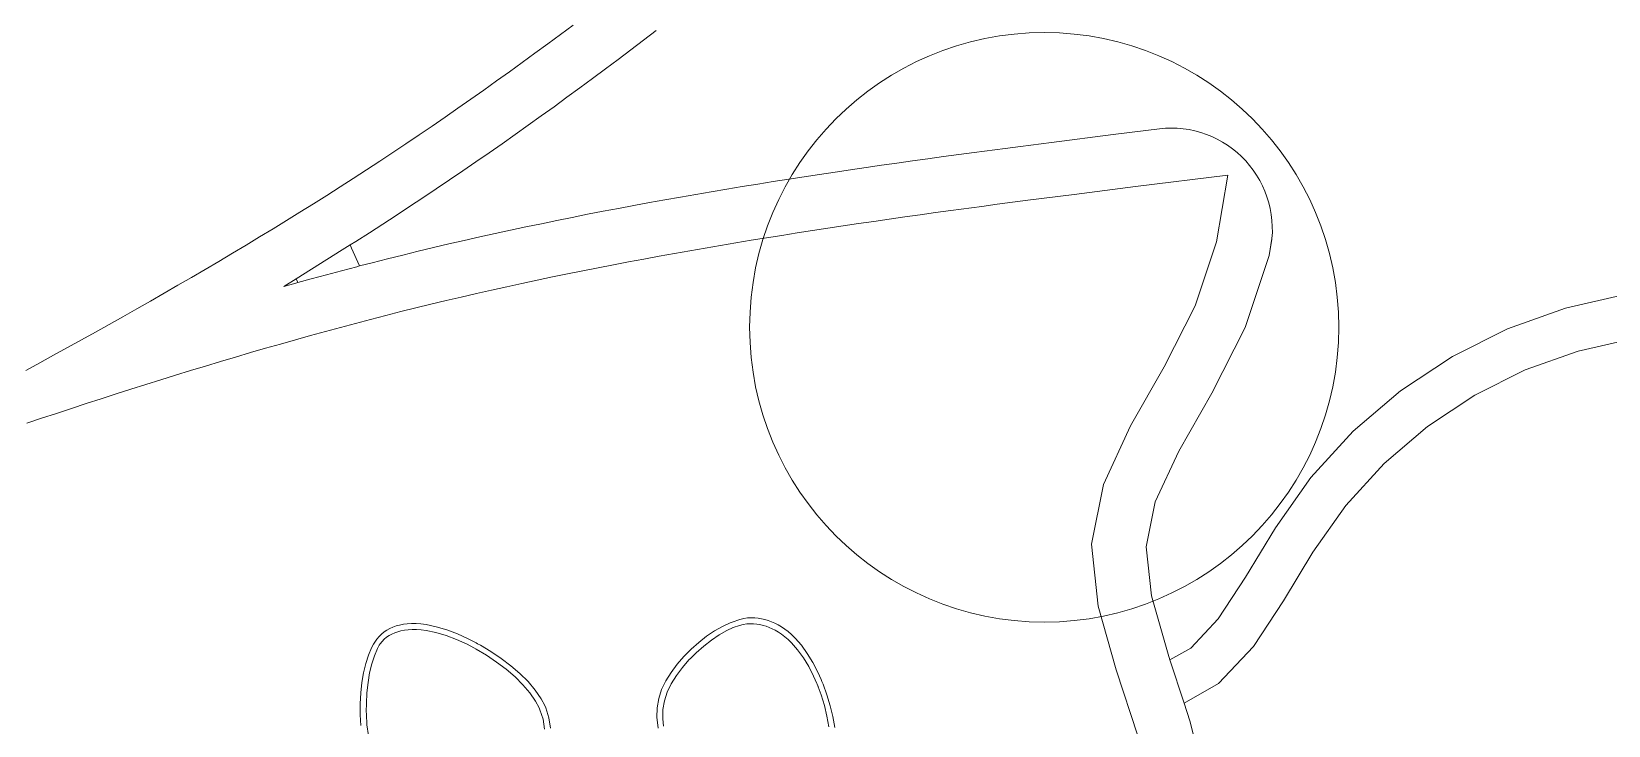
# Model space of a CAD drawing. Header units: millimetres. Extents: x 930469 to 1523124, y -120375 to 411163.
# Drawn here: x 1404958 to 1407635, y 135578 to 136755 of the extents above; entities that cross this region are included whole.
import ezdxf

# ---------------------------------------------------------------- set-up
doc = ezdxf.new("R2010")
doc.units = ezdxf.units.MM
for name, color, linetype, lineweight in [('A-NET THAY', 8, 'Continuous', 0), ('COT VACH', 8, 'Continuous', 0), ('xr', 8, 'Continuous', 0)]:
    doc.layers.add(name, color=color, linetype=linetype, lineweight=lineweight)

# ---------------------------------------------------------------- blocks, each defined once
blk = doc.blocks.new('zzz')
at = {"layer": 'xr', "ltscale": 3}
for p, q in [((1232716.4, 19006.7), (1232673.3, 18975)), ((1232759.3, 19038.6), (1232716.4, 19006.7)), ((1232999, 18987.6), (1233041.9, 19020.3)), ((1232673.3, 18975), (1232630.2, 18943.5)), ((1232912.8, 18922.7), (1232955.9, 18955.1)), ((1232955.9, 18955.1), (1232999, 18987.6)), ((1232543.6, 18880.8), (1232586.9, 18912.1)), ((1232630.2, 18943.5), (1232586.9, 18912.1)), ((1232869.4, 18890.4), (1232912.8, 18922.7)), ((1232500, 18849.7), (1232456.4, 18818.8)), ((1232543.6, 18880.8), (1232500, 18849.7)), ((1232782.5, 18826.1), (1232826, 18858.2)), ((1232826, 18858.2), (1232869.4, 18890.4)), ((1232456.4, 18818.8), (1232412.7, 18788)), ((1232695.1, 18762.4), (1232738.8, 18794.2)), ((1232738.8, 18794.2), (1232782.5, 18826.1)), ((1232368.8, 18757.4), (1232324.9, 18727)), ((1232412.7, 18788), (1232368.8, 18757.4)), ((1232651.2, 18730.8), (1232695.1, 18762.4)), ((1232280.8, 18696.7), (1232236.5, 18666.6)), ((1232324.9, 18727), (1232280.8, 18696.7)), ((1232563, 18668), (1232607.2, 18699.3)), ((1232607.2, 18699.3), (1232651.2, 18730.8)), ((1234593.3, 18667.7), (1234750, 18687.1)), ((1234750, 18687.1), (1234770.2, 18689)), ((1234770.2, 18689), (1234790.4, 18689.7)), ((1234790.4, 18689.7), (1234810.6, 18689.1)), ((1234810.6, 18689.1), (1234830.8, 18687.4)), ((1234830.8, 18687.4), (1234850.8, 18684.4)), ((1234850.8, 18684.4), (1234870.7, 18680.3)), ((1232192.2, 18636.7), (1232147.7, 18607)), ((1232236.5, 18666.6), (1232192.2, 18636.7)), ((1232474.2, 18605.8), (1232518.7, 18636.8)), ((1232518.7, 18636.8), (1232563, 18668)), ((1234279, 18627.7), (1234383.8, 18641.2)), ((1234383.8, 18641.2), (1234593.3, 18667.7)), ((1234870.7, 18680.3), (1234890.2, 18674.9)), ((1234890.2, 18674.9), (1234909.5, 18668.4)), ((1234909.5, 18668.4), (1234928.3, 18660.8)), ((1234928.3, 18660.8), (1234946.6, 18652.1)), ((1234964.4, 18642.2), (1234946.6, 18652.1)), ((1234964.4, 18642.2), (1234981.6, 18631.4)), ((1234981.6, 18631.4), (1234998.1, 18619.5)), ((1232103, 18577.5), (1232058.3, 18548.2)), ((1232147.7, 18607), (1232103, 18577.5)), ((1232429.7, 18575), (1232474.2, 18605.8)), ((1233911.7, 18578.4), (1233859.2, 18571)), ((1233964.2, 18585.6), (1233911.7, 18578.4)), ((1234016.7, 18592.8), (1233964.2, 18585.6)), ((1234121.7, 18607), (1234016.7, 18592.8)), ((1234121.7, 18607), (1234226.6, 18620.9)), ((1234279, 18627.7), (1234226.6, 18620.9)), ((1234998.1, 18619.5), (1235013.9, 18606.7)), ((1235013.9, 18606.7), (1235028.9, 18592.9)), ((1235028.9, 18592.9), (1235043.1, 18578.3)), ((1235043.1, 18578.3), (1235056.4, 18562.8)), ((1232058.3, 18548.2), (1232013.4, 18519.1)), ((1232340.1, 18513.8), (1232385, 18544.3)), ((1232385, 18544.3), (1232429.7, 18575)), ((1233491.5, 18516.4), (1233544, 18524.6)), ((1233596.5, 18532.6), (1233544, 18524.6)), ((1233649, 18540.5), (1233596.5, 18532.6)), ((1233701.6, 18548.3), (1233649, 18540.5)), ((1233754.1, 18555.9), (1233701.6, 18548.3)), ((1233806.7, 18563.5), (1233754.1, 18555.9)), ((1233806.7, 18563.5), (1233859.2, 18571)), ((1234982.4, 18530), (1234669.3, 18491.2)), ((1234944.1, 18304), (1234982.4, 18530)), ((1235056.4, 18562.8), (1235068.8, 18546.6)), ((1235068.8, 18546.6), (1235080.2, 18529.7)), ((1235080.2, 18529.7), (1235090.6, 18512.2)), ((1231968.3, 18490.2), (1231923.1, 18461.4)), ((1232013.4, 18519.1), (1231968.3, 18490.2)), ((1232249.9, 18453.3), (1232295.1, 18483.4)), ((1232295.1, 18483.4), (1232340.1, 18513.8)), ((1233228.8, 18473.7), (1233176.3, 18464.7)), ((1233281.3, 18482.5), (1233228.8, 18473.7)), ((1233333.8, 18491.2), (1233281.3, 18482.5)), ((1233386.3, 18499.7), (1233333.8, 18491.2)), ((1233438.9, 18508.2), (1233386.3, 18499.7)), ((1233491.5, 18516.4), (1233438.9, 18508.2)), ((1234669.3, 18491.2), (1234460.2, 18464.9)), ((1235090.6, 18512.2), (1235099.9, 18494)), ((1235099.9, 18494), (1235108.1, 18475.4)), ((1235108.1, 18475.4), (1235115.3, 18456.2)), ((1231877.8, 18432.9), (1231832.4, 18404.5)), ((1231923.1, 18461.4), (1231877.8, 18432.9)), ((1232159.1, 18393.5), (1232204.6, 18423.3)), ((1232204.6, 18423.3), (1232249.9, 18453.3)), ((1232913.8, 18417.4), (1232861.4, 18407.4)), ((1232966.3, 18427.2), (1232913.8, 18417.4)), ((1233018.8, 18436.8), (1232966.3, 18427.2)), ((1233071.3, 18446.3), (1233018.8, 18436.8)), ((1233123.8, 18455.6), (1233071.3, 18446.3)), ((1233176.3, 18464.7), (1233123.8, 18455.6)), ((1234042.2, 18410), (1234146.7, 18424.1)), ((1234198.9, 18431.1), (1234146.7, 18424.1)), ((1234198.9, 18431.1), (1234303.5, 18444.8)), ((1234460.2, 18464.9), (1234303.5, 18444.8)), ((1235115.3, 18456.2), (1235121.2, 18436.7)), ((1235121.2, 18436.7), (1235126.1, 18416.9)), ((1235126.1, 18416.9), (1235129.7, 18396.9)), ((1231786.8, 18376.3), (1231741.1, 18348.2)), ((1231832.4, 18404.5), (1231786.8, 18376.3)), ((1232067.9, 18334.6), (1232113.6, 18364)), ((1232113.6, 18364), (1232159.1, 18393.5)), ((1232651.8, 18365.5), (1232599.5, 18354.6)), ((1232704.2, 18376.3), (1232651.8, 18365.5)), ((1232756.6, 18386.9), (1232704.2, 18376.3)), ((1232809, 18397.2), (1232756.6, 18386.9)), ((1232861.4, 18407.4), (1232809, 18397.2)), ((1233728.8, 18365.7), (1233676.6, 18357.9)), ((1233781, 18373.3), (1233728.8, 18365.7)), ((1233833.2, 18380.8), (1233781, 18373.3)), ((1233885.5, 18388.3), (1233833.2, 18380.8)), ((1233885.5, 18388.3), (1233937.7, 18395.6)), ((1233989.9, 18402.9), (1233937.7, 18395.6)), ((1234042.2, 18410), (1233989.9, 18402.9)), ((1235129.7, 18396.9), (1235132.2, 18376.6)), ((1235132.2, 18376.6), (1235133.4, 18356.3)), ((1231649.4, 18292.7), (1231695.4, 18320.4)), ((1231741.1, 18348.2), (1231695.4, 18320.4)), ((1232022, 18305.5), (1232067.9, 18334.6)), ((1232442.6, 18320.5), (1232390.3, 18308.6)), ((1232494.9, 18332.1), (1232442.6, 18320.5)), ((1232547.1, 18343.4), (1232494.9, 18332.1)), ((1232599.5, 18354.6), (1232547.1, 18343.4)), ((1233363.9, 18309), (1233311.8, 18300.4)), ((1233416, 18317.5), (1233363.9, 18309)), ((1233468.1, 18325.9), (1233416, 18317.5)), ((1233520.2, 18334.1), (1233468.1, 18325.9)), ((1233520.2, 18334.1), (1233572.4, 18342.2)), ((1233624.5, 18350.1), (1233572.4, 18342.2)), ((1233676.6, 18357.9), (1233624.5, 18350.1)), ((1235122.2, 18257.7), (1235132.1, 18315.6)), ((1235132, 18312.5), (1235122.2, 18257.7)), ((1235132.1, 18315.6), (1235132, 18312.5)), ((1235133.5, 18335.9), (1235132.1, 18315.6)), ((1235133.4, 18356.3), (1235133.5, 18335.9)), ((1231603.4, 18265.1), (1231557.3, 18237.7)), ((1231649.4, 18292.7), (1231603.4, 18265.1)), ((1231819.1, 18178.5), (1231976.1, 18276.5)), ((1231976.1, 18276.5), (1232002.7, 18293.3)), ((1232002.7, 18293.3), (1232022, 18305.5)), ((1232002.7, 18293.3), (1232007.7, 18282)), ((1232007.7, 18282), (1232034.9, 18221.9)), ((1232181.7, 18259.1), (1232129.7, 18246.1)), ((1232233.8, 18271.8), (1232181.7, 18259.1)), ((1232285.9, 18284.3), (1232233.8, 18271.8)), ((1232338.1, 18296.6), (1232285.9, 18284.3)), ((1232390.3, 18308.6), (1232338.1, 18296.6)), ((1233051.9, 18255.2), (1233000, 18245.6)), ((1233103.8, 18264.5), (1233051.9, 18255.2)), ((1233155.8, 18273.8), (1233103.8, 18264.5)), ((1233207.8, 18282.8), (1233155.8, 18273.8)), ((1233207.8, 18282.8), (1233259.8, 18291.7)), ((1233311.8, 18300.4), (1233259.8, 18291.7)), ((1234871.3, 18086.5), (1234944.1, 18304)), ((1235122.2, 18257.7), (1235040.7, 18013.7)), ((1231511, 18210.5), (1231464.7, 18183.4)), ((1231557.3, 18237.7), (1231511, 18210.5)), ((1231973.9, 18205.9), (1231922.1, 18192.1)), ((1232025.8, 18219.5), (1231973.9, 18205.9)), ((1232034.9, 18221.9), (1232025.8, 18219.5)), ((1232077.7, 18232.9), (1232034.9, 18221.9)), ((1232129.7, 18246.1), (1232077.7, 18232.9)), ((1232792.7, 18205.8), (1232741, 18195.4)), ((1232844.5, 18216), (1232792.7, 18205.8)), ((1232844.5, 18216), (1232896.3, 18226.1)), ((1232948.1, 18236), (1232896.3, 18226.1)), ((1233000, 18245.6), (1232948.1, 18236)), ((1231371.7, 18129.6), (1231418.3, 18156.4)), ((1231464.7, 18183.4), (1231418.3, 18156.4)), ((1231777.1, 18152.3), (1231819.1, 18178.5)), ((1231818.7, 18163.9), (1231777.1, 18152.3)), ((1231824.9, 18165.6), (1231818.7, 18163.9)), ((1231819.1, 18178.5), (1231824.9, 18165.6)), ((1231870.4, 18178.1), (1231824.9, 18165.6)), ((1231922.1, 18192.1), (1231870.4, 18178.1)), ((1232534.5, 18151.7), (1232482.9, 18140.3)), ((1232586, 18162.9), (1232534.5, 18151.7)), ((1232637.6, 18173.9), (1232586, 18162.9)), ((1232689.3, 18184.7), (1232637.6, 18173.9)), ((1232741, 18195.4), (1232689.3, 18184.7)), ((1231325.1, 18102.9), (1231278.3, 18076.3)), ((1231371.7, 18129.6), (1231325.1, 18102.9)), ((1232328.5, 18104.6), (1232277.2, 18092.3)), ((1232379.9, 18116.7), (1232328.5, 18104.6)), ((1232431.4, 18128.6), (1232379.9, 18116.7)), ((1232482.9, 18140.3), (1232431.4, 18128.6)), ((1236330.2, 18125), (1236128.2, 18078.9)), ((1231231.5, 18049.9), (1231184.6, 18023.6)), ((1231278.3, 18076.3), (1231231.5, 18049.9)), ((1232123.4, 18054), (1232072.2, 18040.8)), ((1232174.6, 18067), (1232123.4, 18054)), ((1232225.9, 18079.8), (1232174.6, 18067)), ((1232277.2, 18092.3), (1232225.9, 18079.8)), ((1234871.3, 18086.5), (1234766.1, 17879.4)), ((1235932.2, 18008.4), (1236128.2, 18078.9)), ((1231137.7, 17997.4), (1231090.6, 17971.3)), ((1231184.6, 18023.6), (1231137.7, 17997.4)), ((1231918.9, 17999.9), (1231867.9, 17985.9)), ((1231969.9, 18013.7), (1231918.9, 17999.9)), ((1232021, 18027.4), (1231969.9, 18013.7)), ((1232072.2, 18040.8), (1232021, 18027.4)), ((1235040.7, 18013.7), (1234927.7, 17790.9)), ((1235932.2, 18008.4), (1235744.9, 17914.5)), ((1231043.5, 17945.3), (1230996.2, 17919.4)), ((1231043.5, 17945.3), (1231090.6, 17971.3)), ((1231715.1, 17942.7), (1231664.2, 17927.9)), ((1231766, 17957.2), (1231715.1, 17942.7)), ((1231816.9, 17971.7), (1231766, 17957.2)), ((1231816.9, 17971.7), (1231867.9, 17985.9)), ((1236354.8, 17975.3), (1236171.2, 17933.5)), ((1230949, 17893.6), (1230901.6, 17867.9)), ((1230996.2, 17919.4), (1230949, 17893.6)), ((1231461.1, 17867.2), (1231511.8, 17882.6)), ((1231562.6, 17897.8), (1231511.8, 17882.6)), ((1231613.4, 17913), (1231562.6, 17897.8)), ((1231664.2, 17927.9), (1231613.4, 17913)), ((1235744.9, 17914.5), (1235569.1, 17798.5)), ((1236171.2, 17933.5), (1235992.3, 17869.1)), ((1231359.7, 17835.8), (1231309.1, 17820)), ((1231410.4, 17851.6), (1231359.7, 17835.8)), ((1231461.1, 17867.2), (1231410.4, 17851.6)), ((1234652.4, 17679.2), (1234766.1, 17879.4)), ((1235821.1, 17783.3), (1235992.3, 17869.1)), ((1231207.9, 17787.8), (1231157.3, 17771.5)), ((1231258.5, 17804), (1231207.9, 17787.8)), ((1231309.1, 17820), (1231258.5, 17804)), ((1234815.6, 17593.7), (1234927.7, 17790.9)), ((1235407.8, 17661.4), (1235569.1, 17798.5)), ((1235821.1, 17783.3), (1235660.4, 17677.4)), ((1231005.8, 17722), (1230955.3, 17705.2)), ((1231056.3, 17738.6), (1231005.8, 17722)), ((1231106.8, 17755.1), (1231056.3, 17738.6)), ((1231106.8, 17755.1), (1231157.3, 17771.5)), ((1230955.3, 17705.2), (1230904.9, 17688.4)), ((1234652.4, 17679.2), (1234560.2, 17480.4)), ((1235660.4, 17677.4), (1235513.3, 17552.4)), ((1235407.8, 17661.4), (1235264.1, 17504.4)), ((1234736.1, 17421.9), (1234815.6, 17593.7)), ((1235513.3, 17552.4), (1235382.6, 17409.6)), ((1234519.8, 17277.9), (1234560.2, 17480.4)), ((1235264.1, 17504.4), (1235143.7, 17333.2)), ((1234736.1, 17421.9), (1234705.5, 17268.7)), ((1235382.6, 17409.6), (1235270.7, 17250.7)), ((1235143.7, 17333.2), (1235042.9, 17166.1)), ((1234542.2, 17068.2), (1234519.8, 17277.9)), ((1234723.2, 17102.8), (1234705.5, 17268.7)), ((1235171.2, 17085.6), (1235270.7, 17250.7)), ((1235042.9, 17166.1), (1234950.1, 17025.2)), ((1234779.4, 16904.8), (1234723.2, 17102.8)), ((1235171.2, 17085.6), (1235069.5, 16931.3)), ((1233339.3, 17026), (1233325.9, 17022.9)), ((1233352.1, 17027.8), (1233339.3, 17026)), ((1233364.3, 17028.6), (1233352.1, 17027.8)), ((1233376.2, 17028.4), (1233364.3, 17028.6)), ((1233387.8, 17027.3), (1233376.2, 17028.4)), ((1233399.2, 17025.4), (1233387.8, 17027.3)), ((1233410.5, 17022.7), (1233399.2, 17025.4)), ((1234603.7, 16851.4), (1234542.2, 17068.2)), ((1234950.1, 17025.2), (1234856.4, 16925.4)), ((1232109.5, 16973.3), (1232101.4, 16965.3)), ((1232118.2, 16980.4), (1232109.5, 16973.3)), ((1232127.4, 16986.7), (1232118.2, 16980.4)), ((1232137.2, 16992.1), (1232127.4, 16986.7)), ((1232135.3, 16968.3), (1232144.4, 16973.3)), ((1232147.7, 16996.8), (1232137.2, 16992.1)), ((1232144.4, 16973.3), (1232154, 16977.6)), ((1232158.9, 17000.7), (1232147.7, 16996.8)), ((1232154, 16977.6), (1232164.3, 16981.2)), ((1232170.8, 17004), (1232158.9, 17000.7)), ((1232164.3, 16981.2), (1232175.3, 16984.2)), ((1232183.4, 17006.5), (1232170.8, 17004)), ((1232175.3, 16984.2), (1232187, 16986.6)), ((1232196.8, 17008.2), (1232183.4, 17006.5)), ((1232187, 16986.6), (1232199.6, 16988.2)), ((1232211.1, 17009), (1232196.8, 17008.2)), ((1232199.6, 16988.2), (1232213.2, 16989)), ((1232226.4, 17008.9), (1232211.1, 17009)), ((1232213.2, 16989), (1232227.8, 16988.9)), ((1232242.9, 17007.8), (1232226.4, 17008.9)), ((1232227.8, 16988.9), (1232243.7, 16987.8)), ((1232260.7, 17005.5), (1232242.9, 17007.8)), ((1232243.7, 16987.8), (1232260.8, 16985.6)), ((1232295.2, 16998.1), (1232260.7, 17005.5)), ((1232260.8, 16985.6), (1232294.2, 16978.4)), ((1232294.2, 16978.4), (1232328.8, 16968.1)), ((1232330.6, 16987.5), (1232295.2, 16998.1)), ((1232366.8, 16973.9), (1232330.6, 16987.5)), ((1232403.3, 16957.4), (1232366.8, 16973.9)), ((1233239.8, 16983.8), (1233213, 16965.7)), ((1233255.4, 16970.7), (1233229, 16953)), ((1233266.4, 16998.9), (1233239.8, 16983.8)), ((1233281.5, 16985.6), (1233255.4, 16970.7)), ((1233292.5, 17010.9), (1233266.4, 16998.9)), ((1233303.5, 16995.7), (1233281.5, 16985.6)), ((1233292.5, 17010.9), (1233300.2, 17014)), ((1233299.5, 16994.3), (1233303.5, 16995.7)), ((1233325.9, 17022.9), (1233300.2, 17014)), ((1233303.5, 16995.7), (1233324.4, 17002.9)), ((1233324.4, 17002.9), (1233337.3, 17005.9)), ((1233337.3, 17005.9), (1233349.6, 17007.7)), ((1233349.6, 17007.7), (1233361.3, 17008.4)), ((1233361.3, 17008.4), (1233372.5, 17008.2)), ((1233372.5, 17008.2), (1233383.4, 17007.2)), ((1233383.4, 17007.2), (1233394, 17005.4)), ((1233394, 17005.4), (1233404.5, 17002.9)), ((1233404.5, 17002.9), (1233414.8, 16999.8)), ((1233421.8, 17019.3), (1233410.5, 17022.7)), ((1233414.8, 16999.8), (1233425.2, 16996)), ((1233433, 17015.2), (1233421.8, 17019.3)), ((1233425.2, 16996), (1233435.6, 16991.5)), ((1233444.3, 17010.3), (1233433, 17015.2)), ((1233435.6, 16991.5), (1233446.1, 16986.1)), ((1233455.5, 17004.5), (1233444.3, 17010.3)), ((1233446.1, 16986.1), (1233456.7, 16979.9)), ((1233466.9, 16997.9), (1233455.5, 17004.5)), ((1233456.7, 16979.9), (1233467.6, 16972.7)), ((1233478.3, 16990.3), (1233466.9, 16997.9)), ((1233467.6, 16972.7), (1233478.6, 16964.3)), ((1233489.9, 16981.6), (1233478.3, 16990.3)), ((1233501.6, 16971.5), (1233489.9, 16981.6)), ((1233513.5, 16959.9), (1233501.6, 16971.5)), ((1232075.4, 16926.6), (1232064.8, 16901.2)), ((1232082.1, 16938.7), (1232075.4, 16926.6)), ((1232089.2, 16949.5), (1232082.1, 16938.7)), ((1232095.3, 16924.5), (1232085, 16899.7)), ((1232089.2, 16949.5), (1232093.9, 16956)), ((1232101.4, 16965.3), (1232093.9, 16956)), ((1232101.6, 16936), (1232095.3, 16924.5)), ((1232104.8, 16940.7), (1232101.6, 16936)), ((1232103.7, 16939.3), (1232104.8, 16940.7)), ((1232104.8, 16940.7), (1232110.9, 16948.1)), ((1232110.9, 16948.1), (1232118.6, 16955.8)), ((1232118.6, 16955.8), (1232126.7, 16962.5)), ((1232126.7, 16962.5), (1232135.3, 16968.3)), ((1232328.8, 16968.1), (1232364.1, 16954.8)), ((1232364.1, 16954.8), (1232399.9, 16938.6)), ((1232399.9, 16938.6), (1232423.2, 16926.5)), ((1232430.6, 16943.3), (1232403.3, 16957.4)), ((1232430.6, 16922.5), (1232423.2, 16926.5)), ((1232423.2, 16926.5), (1232426.8, 16924.7)), ((1232435.6, 16940.6), (1232430.6, 16943.3)), ((1232465.9, 16901.3), (1232430.6, 16922.5)), ((1232444.8, 16935.6), (1232435.6, 16940.6)), ((1232480.5, 16914.1), (1232444.8, 16935.6)), ((1233160.5, 16922.1), (1233141.8, 16903.6)), ((1233186.4, 16945.1), (1233160.5, 16922.1)), ((1233202.9, 16932.6), (1233177.4, 16910)), ((1233213, 16965.7), (1233186.4, 16945.1)), ((1233229, 16953), (1233202.9, 16932.6)), ((1233478.6, 16964.3), (1233489.9, 16954.7)), ((1233489.9, 16954.7), (1233501.3, 16943.5)), ((1233501.3, 16943.5), (1233521.9, 16919.6)), ((1233534.7, 16935.2), (1233513.5, 16959.9)), ((1233521.9, 16919.6), (1233541.3, 16892.7)), ((1233554.7, 16907.7), (1233534.7, 16935.2)), ((1234856.4, 16925.4), (1234785.7, 16885.5)), ((1235069.5, 16931.3), (1234951.1, 16805.1)), ((1232055.8, 16873), (1232048.5, 16842.1)), ((1232064.8, 16901.2), (1232055.8, 16873)), ((1232076.2, 16872.1), (1232068.9, 16841.7)), ((1232085, 16899.7), (1232076.2, 16872.1)), ((1232500.1, 16878.3), (1232465.9, 16901.3)), ((1232515.2, 16890.8), (1232480.5, 16914.1)), ((1232532.4, 16853.8), (1232500.1, 16878.3)), ((1232548.2, 16865.8), (1232515.2, 16890.8)), ((1232578.9, 16839.5), (1232548.2, 16865.8)), ((1233112.7, 16870.9), (1233092.1, 16843.3)), ((1233135.7, 16897.2), (1233112.7, 16870.9)), ((1233153.1, 16885.6), (1233130.5, 16859.7)), ((1233141.8, 16903.6), (1233135.7, 16897.2)), ((1233158.9, 16891.8), (1233153.1, 16885.6)), ((1233177.4, 16910), (1233158.9, 16891.8)), ((1233541.3, 16892.7), (1233559.5, 16863.1)), ((1233573.2, 16877.3), (1233554.7, 16907.7)), ((1233590.2, 16844.5), (1233573.2, 16877.3)), ((1234785.7, 16885.5), (1234779.4, 16904.8)), ((1234833.6, 16738.9), (1234785.7, 16885.5)), ((1232048.5, 16842.1), (1232042.8, 16808.8)), ((1232068.9, 16841.7), (1232063.4, 16809)), ((1232562.4, 16828.1), (1232532.4, 16853.8)), ((1232589.4, 16801.4), (1232562.4, 16828.1)), ((1232606.6, 16812), (1232578.9, 16839.5)), ((1232630.9, 16783.5), (1232606.6, 16812)), ((1233074.4, 16814.8), (1233060.2, 16785.3)), ((1233092.1, 16843.3), (1233074.4, 16814.8)), ((1233110.3, 16832.8), (1233093.1, 16805)), ((1233130.5, 16859.7), (1233110.3, 16832.8)), ((1233559.5, 16863.1), (1233576.1, 16830.9)), ((1233587.6, 16805.5), (1233576.1, 16830.9)), ((1233601.8, 16818.6), (1233590.2, 16844.5)), ((1233604.3, 16812.6), (1233601.8, 16818.6)), ((1233604.5, 16812.3), (1233604.3, 16812.6)), ((1233608.1, 16803.4), (1233604.5, 16812.3)), ((1234603.7, 16851.4), (1234676.8, 16627.8)), ((1232039, 16773.6), (1232037, 16737.1)), ((1232042.8, 16808.8), (1232039, 16773.6)), ((1232059.6, 16774.3), (1232057.7, 16738.3)), ((1232063.4, 16809), (1232059.6, 16774.3)), ((1232612.8, 16773.9), (1232589.4, 16801.4)), ((1232632.2, 16745.3), (1232612.8, 16773.9)), ((1232651.1, 16753.8), (1232630.9, 16783.5)), ((1233060.2, 16785.3), (1233050.2, 16754.8)), ((1233079.4, 16776.6), (1233069.8, 16747.3)), ((1233093.1, 16805), (1233079.4, 16776.6)), ((1233588.5, 16803.2), (1233587.6, 16805.5)), ((1233601.7, 16767.5), (1233588.5, 16803.2)), ((1233588.5, 16803.2), (1233591.1, 16796.9)), ((1233612.7, 16731.2), (1233601.7, 16767.5)), ((1233621.5, 16767.3), (1233608.1, 16803.4)), ((1233632.7, 16730.3), (1233621.5, 16767.3)), ((1234951.1, 16805.1), (1234833.6, 16738.9)), ((1232037, 16737.1), (1232036.8, 16709.3)), ((1232036.8, 16709.3), (1232037.1, 16699.8)), ((1232057.7, 16738.3), (1232057.5, 16710.9)), ((1232057.5, 16710.9), (1232057.7, 16701.8)), ((1232643.9, 16723.1), (1232632.2, 16745.3)), ((1232647.1, 16715.8), (1232643.9, 16723.1)), ((1232657.5, 16684.2), (1232647.1, 16715.8)), ((1232663.3, 16730.7), (1232651.1, 16753.8)), ((1232666.9, 16722.5), (1232663.3, 16730.7)), ((1232677.7, 16689.6), (1232666.9, 16722.5)), ((1233044.7, 16723.1), (1233044.2, 16689.9)), ((1233050.2, 16754.8), (1233044.7, 16723.1)), ((1233064.5, 16717.1), (1233064, 16685.4)), ((1233069.8, 16747.3), (1233064.5, 16717.1)), ((1233621.5, 16694.8), (1233612.7, 16731.2)), ((1233641.6, 16693.2), (1233632.7, 16730.3)), ((1234853.4, 16678.5), (1234833.6, 16738.9)), ((1232037.1, 16699.8), (1232039.3, 16662.7)), ((1232057.7, 16701.8), (1232059.9, 16665.2)), ((1232059.9, 16665.2), (1232064.6, 16629.4)), ((1232663, 16650.7), (1232657.5, 16684.2)), ((1232683.4, 16654.3), (1232677.7, 16689.6)), ((1233044.2, 16689.9), (1233047.1, 16663.7)), ((1233047.1, 16663.7), (1233048.8, 16654.3)), ((1233064, 16685.4), (1233066.8, 16660.4)), ((1233627.6, 16659), (1233621.5, 16694.8)), ((1233647.9, 16656.6), (1233641.6, 16693.2)), ((1234915.6, 16430.9), (1234853.4, 16678.5))]:
    blk.add_line(p, q, dxfattribs=at)
blk = doc.blocks.new('frefegthmm')
at = {"layer": 'A-NET THAY', "ltscale": 3}
for radius in [2000, 500]:
    blk.add_circle((1591960.1, 518898.5), radius, dxfattribs=at)
at = {"layer": 'A-NET THAY', "xscale": 0.5, "yscale": 0.5, "zscale": 0.5, "rotation": 90}
blk.add_blockref('zzz', (1600967.1, -98281), dxfattribs=at)

msp = doc.modelspace()

# ---------------------------------------------------------------- block references
at = {"layer": 'COT VACH', "rotation": 269.9999999999985}
msp.add_blockref('frefegthmm', (887778.3, 1728213.1), dxfattribs=at)

doc.saveas('drawing.dxf')
